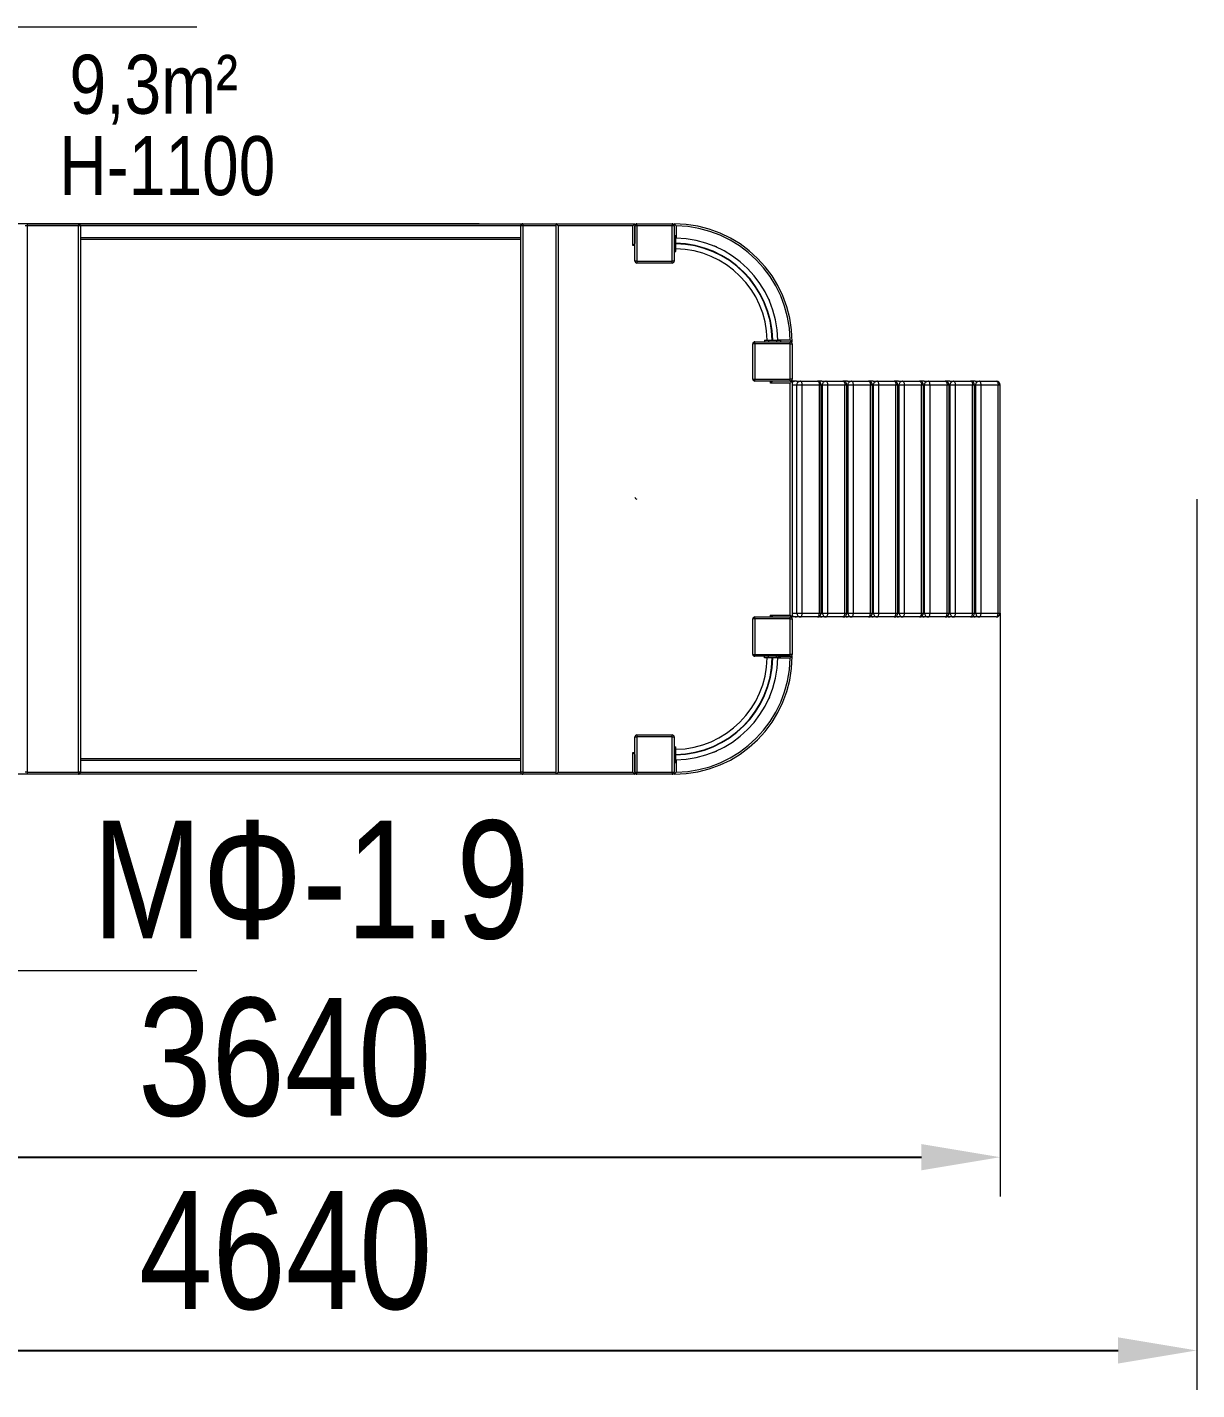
# Model space of a CAD drawing. Header units: millimetres. Extents: x -3473 to 2341, y -2170 to 1296.
# Drawn here: x -632 to 2341, y -2170 to 1296 of the extents above; entities that cross this region are included whole.
import ezdxf

# ---------------------------------------------------------------- set-up
doc = ezdxf.new("R2010")
doc.units = ezdxf.units.MM
for name, color, linetype in [('DIKOM_АРТИКУЛ', 7, 'Continuous'), ('DIKOM_ОБЪЕКТ', 7, 'Continuous'), ('DIKOM_РАЗМЕР_ЗОНА', 7, 'Continuous'), ('DIKOM_РАЗМЕР_ОБЪЕКТА', 7, 'Continuous')]:
    doc.layers.add(name, color=color, linetype=linetype)
doc.styles.add('style1', font='arialbd.ttf', dxfattribs={"width": 0.8})
doc.dimstyles.new('1-50', dxfattribs={"dimtxt": 300, "dimasz": 200, "dimexe": 100, "dimexo": 0, "dimgap": 100, "dimtad": 1, "dimtxsty": 'style1', "dimcen": 200, "dimclrd": 7, "dimclre": 7, "dimclrt": 7, "dimadec": 1, "dimazin": 2, "dimtfac": 1, "dimtmove": 0, "dimatfit": 2, "dimfxl": 0, "dimlwd": 25, "dimlwe": 18, "dimarcsym": 0})

# ---------------------------------------------------------------- blocks, each defined once
blk = doc.blocks.new('*D9')
at = {"layer": 'DIKOM_РАЗМЕР_ОБЪЕКТА', "color": 7, "linetype": 'Continuous', "lineweight": 18, "transparency": 16777216}
for p, q in [((516.6, 795.7), (-2616.9, 795.7)), ((516.6, -604.3), (-2616.9, -604.3))]:
    blk.add_line(p, q, dxfattribs=at)
at = {"layer": 'DIKOM_РАЗМЕР_ОБЪЕКТА', "color": 7, "linetype": 'Continuous', "lineweight": 25, "transparency": 16777216}
blk.add_line((-2516.9, 595.7), (-2516.9, -404.3), dxfattribs=at)
at = {"layer": 'DIKOM_РАЗМЕР_ОБЪЕКТА', "color": 7, "linetype": 'Continuous', "lineweight": 15, "transparency": 16777216}
for points in [[(-2550.2, 595.7), (-2483.6, 595.7), (-2516.9, 795.7)], [(-2550.2, -404.3), (-2483.6, -404.3), (-2516.9, -604.3)]]:
    blk.add_solid(points, dxfattribs=at)
at = {"layer": 'DIKOM_РАЗМЕР_ОБЪЕКТА', "color": 7, "linetype": 'Continuous', "lineweight": 40, "transparency": 16777216, "insert": (-2770.1, 95.7), "char_height": 300, "attachment_point": 5, "rotation": 90, "style": 'style1'}
blk.add_mtext('{\\fArial|b0|i0|c204|p34;1400}', dxfattribs=at)
blk = doc.blocks.new('*D10')
at = {"layer": 'DIKOM_РАЗМЕР_ОБЪЕКТА', "color": 7, "linetype": 'Continuous', "lineweight": 18, "transparency": 16777216}
for p, q in [((-1796.7, 95.7), (-1796.7, -1678.3)), ((1841.5, -194.3), (1841.5, -1678.3))]:
    blk.add_line(p, q, dxfattribs=at)
at = {"layer": 'DIKOM_РАЗМЕР_ОБЪЕКТА', "color": 7, "linetype": 'Continuous', "lineweight": 25, "transparency": 16777216}
blk.add_line((-1596.7, -1578.3), (1641.5, -1578.3), dxfattribs=at)
at = {"layer": 'DIKOM_РАЗМЕР_ОБЪЕКТА', "color": 7, "linetype": 'Continuous', "lineweight": 15, "transparency": 16777216}
for points in [[(-1596.7, -1545), (-1596.7, -1611.7), (-1796.7, -1578.3)], [(1641.5, -1545), (1641.5, -1611.7), (1841.5, -1578.3)]]:
    blk.add_solid(points, dxfattribs=at)
at = {"layer": 'DIKOM_РАЗМЕР_ОБЪЕКТА', "color": 7, "linetype": 'Continuous', "lineweight": 40, "transparency": 16777216, "insert": (22.4, -1325.1), "char_height": 300, "attachment_point": 5, "style": 'style1'}
blk.add_mtext('{\\fArial|b0|i0|c204|p34;3640}', dxfattribs=at)
blk = doc.blocks.new('*D11')
at = {"layer": 'DIKOM_РАЗМЕР_ЗОНА', "color": 7, "lineweight": 18, "transparency": 16777216}
for p, q in [((-201.4, 1295.7), (-3123.2, 1295.7)), ((-201.4, -1104.3), (-3123.2, -1104.3))]:
    blk.add_line(p, q, dxfattribs=at)
at = {"layer": 'DIKOM_РАЗМЕР_ЗОНА', "color": 7, "lineweight": 25, "transparency": 16777216}
blk.add_line((-3023.2, 1095.7), (-3023.2, -904.3), dxfattribs=at)
at = {"layer": 'DIKOM_РАЗМЕР_ЗОНА', "color": 7, "lineweight": 15, "transparency": 16777216}
for points in [[(-3056.6, 1095.7), (-2989.9, 1095.7), (-3023.2, 1295.7)], [(-3056.6, -904.3), (-2989.9, -904.3), (-3023.2, -1104.3)]]:
    blk.add_solid(points, dxfattribs=at)
at = {"layer": 'DIKOM_РАЗМЕР_ЗОНА', "color": 7, "transparency": 16777216, "insert": (-3276.4, 95.7), "char_height": 300, "attachment_point": 5, "rotation": 90, "style": 'style1'}
blk.add_mtext('{\\fArial|b0|i0|c204|p34;2400}', dxfattribs=at)
blk = doc.blocks.new('*D12')
at = {"layer": 'DIKOM_РАЗМЕР_ЗОНА', "color": 7, "lineweight": 18, "transparency": 16777216}
for p, q in [((-2291.6, 95.7), (-2291.6, -2169.8)), ((2341.5, 95.7), (2341.5, -2169.8))]:
    blk.add_line(p, q, dxfattribs=at)
at = {"layer": 'DIKOM_РАЗМЕР_ЗОНА', "color": 7, "lineweight": 25, "transparency": 16777216}
blk.add_line((-2091.6, -2069.8), (2141.5, -2069.8), dxfattribs=at)
at = {"layer": 'DIKOM_РАЗМЕР_ЗОНА', "color": 7, "lineweight": 15, "transparency": 16777216}
for points in [[(-2091.6, -2036.5), (-2091.6, -2103.1), (-2291.6, -2069.8)], [(2141.5, -2036.5), (2141.5, -2103.1), (2341.5, -2069.8)]]:
    blk.add_solid(points, dxfattribs=at)
at = {"layer": 'DIKOM_РАЗМЕР_ЗОНА', "color": 7, "transparency": 16777216, "insert": (24.9, -1816.6), "char_height": 300, "attachment_point": 5, "style": 'style1'}
blk.add_mtext('{\\fArial|b0|i0|c204|p34;4640}', dxfattribs=at)

msp = doc.modelspace()

# ---------------------------------------------------------------- linework, layer by layer
at = {"layer": 'DIKOM_ОБЪЕКТ', "color": 7, "linetype": 'Continuous', "lineweight": 15}
for p, q in [((-632.338, 790.671), (-637.338, 790.671)), ((-632.338, 795.671), (-502.338, 795.671)), ((-632.338, 795.671), (-632.338, 790.671)), ((-502.338, 790.671), (-632.338, 790.671)), ((-632.338, 790.671), (-632.338, -599.329)), ((-502.338, 795.671), (-502.338, 790.671)), ((-502.338, 795.671), (627.662, 795.671)), ((-502.338, -599.329), (-502.338, 790.671)), ((-497.338, 790.671), (-502.338, 790.671)), ((-497.338, 790.671), (-497.338, -599.329)), ((622.662, 790.671), (-497.338, 790.671)), ((622.662, -599.329), (622.662, 790.671)), ((627.662, 790.671), (622.662, 790.671)), ((627.662, 795.671), (712.662, 795.671)), ((627.662, 795.671), (627.662, 790.671)), ((627.662, 790.671), (627.662, -599.329)), ((712.662, 790.671), (627.662, 790.671)), ((712.662, -604.329), (712.662, 795.671)), ((712.662, 795.671), (912.662, 795.671)), ((717.662, 790.671), (717.662, -599.329)), ((907.662, 790.671), (717.662, 790.671)), ((907.662, 740.671), (907.662, 790.671)), ((912.662, 795.671), (912.662, 745.671)), ((917.663, 790.671), (912.663, 790.671)), ((912.663, 700.671), (912.663, 790.671)), ((917.663, 790.671), (917.663, 795.671)), ((917.663, 795.671), (1007.663, 795.671)), ((1007.663, 790.671), (917.663, 790.671)), ((917.663, 790.671), (917.663, 700.671)), ((1007.663, 795.671), (1007.663, 790.671)), ((1007.663, 700.671), (1007.663, 790.671)), ((1012.663, 790.671), (1007.663, 790.671)), ((1012.663, 790.671), (1012.663, 795.671)), ((1012.663, 790.671), (1012.663, 700.671)), ((1012.663, 765.671), (1016.663, 765.671)), ((1016.663, 755.671), (1016.663, 765.671)), ((1017.663, 790.628), (1017.663, 759.123)), ((-497.338, 760.671), (622.662, 760.671)), ((622.662, 755.671), (-497.338, 755.671)), ((912.663, 740.671), (907.662, 740.671)), ((912.662, 745.671), (912.663, 745.671)), ((1012.663, 755.671), (1016.663, 755.671)), ((1012.663, 735.671), (1016.663, 735.671)), ((1016.663, 735.671), (1016.663, 755.671)), ((1016.663, 725.671), (1016.663, 735.671)), ((917.663, 700.671), (912.663, 700.671)), ((917.663, 700.671), (1007.663, 700.671)), ((917.663, 700.671), (917.663, 695.671)), ((1007.663, 695.671), (917.663, 695.671)), ((1012.663, 700.671), (1007.663, 700.671)), ((1007.663, 695.671), (1007.663, 700.671)), ((1012.663, 725.671), (1016.663, 725.671)), ((1212.662, 400.671), (1212.662, 490.671)), ((1217.662, 490.671), (1212.662, 490.671)), ((1217.662, 490.671), (1217.662, 495.671)), ((1217.662, 495.671), (1307.662, 495.671)), ((1307.662, 490.671), (1217.662, 490.671)), ((1217.662, 490.671), (1217.662, 400.671)), ((1242.663, 499.671), (1242.663, 495.671)), ((1242.663, 499.671), (1252.663, 499.671)), ((1252.663, 499.671), (1252.663, 495.671)), ((1252.663, 499.671), (1272.663, 499.671)), ((1272.663, 499.671), (1272.663, 495.671)), ((1272.663, 499.671), (1282.663, 499.671)), ((1276.115, 500.671), (1307.62, 500.671)), ((1282.663, 499.671), (1282.663, 495.671)), ((1312.663, 495.671), (1307.662, 495.671)), ((1307.662, 490.671), (1307.662, 495.671)), ((1307.662, 490.671), (1312.662, 490.671)), ((1307.662, 400.671), (1307.662, 490.671)), ((1312.662, 490.671), (1312.662, 400.671)), ((1212.662, 400.671), (1217.662, 400.671)), ((1217.662, 400.671), (1307.662, 400.671)), ((1217.662, 395.671), (1217.662, 400.671)), ((1307.662, 395.671), (1217.662, 395.671)), ((1257.662, 390.671), (1257.662, 395.671)), ((1307.663, 390.671), (1257.662, 390.671)), ((1312.662, 400.671), (1307.662, 400.671)), ((1307.662, 395.671), (1307.662, 400.671)), ((1307.662, 395.671), (1312.663, 395.671)), ((1307.663, -199.329), (1307.663, 390.671)), ((1312.663, 395.671), (1312.663, -204.329)), ((1323.488, 395.671), (1312.663, 395.671)), ((1324.828, 385.671), (1312.663, 385.671)), ((1323.488, 395.671), (1333.488, 395.671)), ((1338.488, 385.671), (1324.828, 385.671)), ((1324.828, -194.329), (1324.828, 385.671)), ((1333.488, 395.671), (1376.789, 395.671)), ((1338.488, -194.329), (1338.488, 385.671)), ((1381.789, 385.671), (1338.488, 385.671)), ((1388.44, 395.671), (1376.789, 395.671)), ((1381.789, -194.329), (1381.789, 385.671)), ((1386.789, 385.671), (1381.789, 385.671)), ((1386.789, -194.329), (1386.789, 385.671)), ((1389.78, 385.671), (1386.789, 385.671)), ((1388.44, 395.671), (1398.44, 395.671)), ((1403.44, 385.671), (1389.78, 385.671)), ((1389.78, -194.329), (1389.78, 385.671)), ((1398.44, 395.671), (1441.741, 395.671)), ((1403.44, -194.329), (1403.44, 385.671)), ((1446.741, 385.671), (1403.44, 385.671)), ((1453.392, 395.671), (1441.741, 395.671)), ((1446.741, -194.329), (1446.741, 385.671)), ((1451.741, 385.671), (1446.741, 385.671)), ((1451.741, -194.329), (1451.741, 385.671)), ((1454.732, 385.671), (1451.741, 385.671)), ((1453.392, 395.671), (1463.392, 395.671)), ((1468.392, 385.671), (1454.732, 385.671)), ((1454.732, -194.329), (1454.732, 385.671)), ((1463.392, 395.671), (1506.693, 395.671)), ((1468.392, -194.329), (1468.392, 385.671)), ((1511.693, 385.671), (1468.392, 385.671)), ((1518.344, 395.671), (1506.693, 395.671)), ((1511.693, -194.329), (1511.693, 385.671)), ((1516.693, 385.671), (1511.693, 385.671)), ((1516.693, -194.329), (1516.693, 385.671)), ((1519.683, 385.671), (1516.693, 385.671)), ((1518.344, 395.671), (1528.343, 395.671)), ((1533.344, 385.671), (1519.683, 385.671)), ((1519.683, -194.329), (1519.683, 385.671)), ((1528.343, 395.671), (1571.645, 395.671)), ((1533.344, -194.329), (1533.344, 385.671)), ((1576.645, 385.671), (1533.344, 385.671)), ((1583.295, 395.671), (1571.645, 395.671)), ((1576.645, -194.329), (1576.645, 385.671)), ((1581.645, 385.671), (1576.645, 385.671)), ((1581.645, -194.329), (1581.645, 385.671)), ((1584.635, 385.671), (1581.645, 385.671)), ((1583.295, 395.671), (1593.295, 395.671)), ((1598.296, 385.671), (1584.635, 385.671)), ((1584.635, -194.329), (1584.635, 385.671)), ((1593.295, 395.671), (1636.597, 395.671)), ((1598.296, -194.329), (1598.296, 385.671)), ((1641.597, 385.671), (1598.296, 385.671)), ((1648.247, 395.671), (1636.597, 395.671)), ((1641.597, -194.329), (1641.597, 385.671)), ((1646.597, 385.671), (1641.597, 385.671)), ((1646.597, -194.329), (1646.597, 385.671)), ((1649.587, 385.671), (1646.597, 385.671)), ((1648.247, 395.671), (1658.247, 395.671)), ((1663.247, 385.671), (1649.587, 385.671)), ((1649.587, -194.329), (1649.587, 385.671)), ((1658.247, 395.671), (1701.548, 395.671)), ((1663.247, -194.329), (1663.247, 385.671)), ((1706.549, 385.671), (1663.247, 385.671)), ((1713.199, 395.671), (1701.548, 395.671)), ((1706.549, -194.329), (1706.549, 385.671)), ((1711.548, 385.671), (1706.549, 385.671)), ((1711.548, -194.329), (1711.548, 385.671)), ((1714.539, 385.671), (1711.548, 385.671)), ((1713.199, 395.671), (1723.199, 395.671)), ((1728.199, 385.671), (1714.539, 385.671)), ((1714.539, -194.329), (1714.539, 385.671)), ((1723.199, 395.671), (1766.5, 395.671)), ((1728.199, -194.329), (1728.199, 385.671)), ((1771.5, 385.671), (1728.199, 385.671)), ((1778.151, 395.671), (1766.5, 395.671)), ((1771.5, -194.329), (1771.5, 385.671)), ((1776.5, 385.671), (1771.5, 385.671)), ((1776.5, -194.329), (1776.5, 385.671)), ((1779.491, 385.671), (1776.5, 385.671)), ((1778.151, 395.671), (1788.151, 395.671)), ((1793.151, 385.671), (1779.491, 385.671)), ((1779.491, -194.329), (1779.491, 385.671)), ((1788.151, 395.671), (1831.452, 395.671)), ((1793.151, -194.329), (1793.151, 385.671)), ((1836.452, 385.671), (1793.151, 385.671)), ((1836.452, -194.329), (1836.452, 385.671)), ((1841.452, 385.671), (1836.452, 385.671)), ((1841.452, -194.329), (1841.452, 385.671)), ((1217.662, -209.329), (1217.662, -204.329)), ((1217.662, -204.329), (1307.662, -204.329)), ((1257.662, -199.329), (1307.663, -199.329)), ((1262.662, -204.329), (1257.662, -199.329)), ((1257.662, -204.329), (1257.662, -199.329)), ((1312.663, -204.329), (1307.662, -204.329)), ((1307.662, -209.329), (1307.662, -204.329)), ((1312.663, -194.329), (1324.828, -194.329)), ((1323.488, -204.329), (1312.663, -204.329)), ((1333.488, -204.329), (1323.488, -204.329)), ((1324.828, -194.329), (1338.488, -194.329)), ((1376.789, -204.329), (1333.488, -204.329)), ((1338.488, -194.329), (1381.789, -194.329)), ((1388.44, -204.329), (1376.789, -204.329)), ((1381.789, -194.329), (1386.789, -194.329)), ((1386.789, -194.329), (1389.78, -194.329)), ((1398.44, -204.329), (1388.44, -204.329)), ((1389.78, -194.329), (1403.44, -194.329)), ((1441.741, -204.329), (1398.44, -204.329)), ((1403.44, -194.329), (1446.741, -194.329)), ((1453.392, -204.329), (1441.741, -204.329)), ((1446.741, -194.329), (1451.741, -194.329)), ((1451.741, -194.329), (1454.732, -194.329)), ((1463.392, -204.329), (1453.392, -204.329)), ((1454.732, -194.329), (1468.392, -194.329)), ((1506.693, -204.329), (1463.392, -204.329)), ((1468.392, -194.329), (1511.693, -194.329)), ((1518.344, -204.329), (1506.693, -204.329)), ((1511.693, -194.329), (1516.693, -194.329)), ((1516.693, -194.329), (1519.683, -194.329)), ((1528.343, -204.329), (1518.344, -204.329)), ((1519.683, -194.329), (1533.344, -194.329)), ((1571.645, -204.329), (1528.343, -204.329)), ((1533.344, -194.329), (1576.645, -194.329)), ((1583.295, -204.329), (1571.645, -204.329)), ((1576.645, -194.329), (1581.645, -194.329)), ((1581.645, -194.329), (1584.635, -194.329)), ((1593.295, -204.329), (1583.295, -204.329)), ((1584.635, -194.329), (1598.296, -194.329)), ((1636.597, -204.329), (1593.295, -204.329)), ((1598.296, -194.329), (1641.597, -194.329)), ((1648.247, -204.329), (1636.597, -204.329)), ((1641.597, -194.329), (1646.597, -194.329)), ((1646.597, -194.329), (1649.587, -194.329)), ((1658.247, -204.329), (1648.247, -204.329)), ((1649.587, -194.329), (1663.247, -194.329)), ((1701.548, -204.329), (1658.247, -204.329)), ((1663.247, -194.329), (1706.549, -194.329)), ((1713.199, -204.329), (1701.548, -204.329)), ((1706.549, -194.329), (1711.548, -194.329)), ((1711.548, -194.329), (1714.539, -194.329)), ((1723.199, -204.329), (1713.199, -204.329)), ((1714.539, -194.329), (1728.199, -194.329)), ((1766.5, -204.329), (1723.199, -204.329)), ((1728.199, -194.329), (1771.5, -194.329)), ((1778.151, -204.329), (1766.5, -204.329)), ((1771.5, -194.329), (1776.5, -194.329)), ((1776.5, -194.329), (1779.491, -194.329)), ((1788.151, -204.329), (1778.151, -204.329)), ((1779.491, -194.329), (1793.151, -194.329)), ((1831.452, -204.329), (1788.151, -204.329)), ((1793.151, -194.329), (1836.452, -194.329)), ((1836.452, -194.329), (1841.452, -194.329)), ((1212.662, -299.329), (1212.662, -209.329)), ((1217.662, -209.329), (1212.662, -209.329)), ((1307.662, -209.329), (1217.662, -209.329)), ((1217.662, -209.329), (1217.662, -299.329)), ((1307.662, -299.329), (1307.662, -209.329)), ((1307.662, -209.329), (1312.662, -209.329)), ((1312.662, -209.329), (1312.662, -299.329)), ((1212.662, -299.329), (1217.662, -299.329)), ((1217.662, -299.329), (1307.662, -299.329)), ((1217.662, -304.329), (1217.662, -299.329)), ((1307.662, -304.329), (1217.662, -304.329)), ((1242.663, -308.329), (1242.663, -304.329)), ((1252.663, -308.329), (1242.663, -308.329)), ((1252.663, -308.329), (1252.663, -304.329)), ((1272.663, -308.329), (1252.663, -308.329)), ((1272.663, -308.329), (1272.663, -304.329)), ((1282.663, -308.329), (1272.663, -308.329)), ((1307.62, -309.329), (1276.115, -309.329)), ((1276.163, -304.329), (1312.663, -304.329)), ((1282.663, -308.329), (1282.663, -304.329)), ((1312.662, -299.329), (1307.662, -299.329)), ((1307.662, -304.329), (1307.662, -299.329)), ((912.663, -509.329), (917.663, -509.329)), ((912.663, -599.329), (912.663, -509.329)), ((917.663, -504.329), (917.663, -509.329)), ((917.663, -504.329), (1007.663, -504.329)), ((917.663, -509.329), (917.663, -599.329)), ((1007.663, -509.329), (917.663, -509.329)), ((1007.663, -509.329), (1007.663, -504.329)), ((1007.663, -509.329), (1012.663, -509.329)), ((1007.663, -599.329), (1007.663, -509.329)), ((1012.663, -509.329), (1012.663, -599.329)), ((907.663, -599.329), (907.662, -549.329)), ((907.662, -549.329), (912.663, -549.329)), ((912.662, -554.329), (912.663, -604.329)), ((912.663, -554.329), (912.662, -554.329)), ((1012.663, -534.329), (1016.663, -534.329)), ((1012.663, -544.329), (1016.663, -544.329)), ((1016.663, -544.329), (1016.663, -534.329)), ((1016.663, -564.329), (1016.663, -544.329)), ((-497.338, -564.329), (622.662, -564.329)), ((622.662, -569.329), (-497.338, -569.329)), ((1012.663, -564.329), (1016.663, -564.329)), ((1012.663, -574.329), (1016.663, -574.329)), ((1016.663, -574.329), (1016.663, -564.329)), ((1017.663, -567.782), (1017.663, -599.287)), ((-632.338, -599.329), (-637.338, -599.329)), ((-632.338, -599.329), (-502.338, -599.329)), ((-632.338, -599.329), (-632.338, -604.329)), ((-502.338, -604.329), (-632.338, -604.329)), ((-497.338, -599.329), (-502.338, -599.329)), ((-502.338, -599.329), (-502.338, -604.329)), ((627.662, -604.329), (-502.338, -604.329)), ((-497.338, -599.329), (622.662, -599.329)), ((627.662, -599.329), (622.662, -599.329)), ((627.662, -599.329), (627.662, -604.329)), ((627.662, -599.329), (712.662, -599.329)), ((712.662, -604.329), (627.662, -604.329)), ((717.662, -599.329), (712.662, -604.329)), ((912.663, -604.329), (712.662, -604.329)), ((717.662, -599.329), (907.663, -599.329)), ((912.663, -599.329), (917.663, -599.329)), ((917.663, -599.329), (1007.663, -599.329)), ((917.663, -604.329), (917.663, -599.329)), ((1007.663, -604.329), (917.663, -604.329)), ((1007.663, -599.329), (1012.663, -599.329)), ((1007.663, -599.329), (1007.663, -604.329)), ((1012.663, -604.329), (1012.663, -599.329))]:
    msp.add_line(p, q, dxfattribs=at)
at = {"layer": 'DIKOM_ОБЪЕКТ', "color": 7, "linetype": 'Continuous', "lineweight": 15, "flags": 128}
for points in [[(717.662, 790.671), (716.687, 791.646), (715.749, 792.584), (714.884, 793.448), (714.127, 794.206), (713.505, 794.828), (713.043, 795.29), (712.758, 795.575), (712.662, 795.671)], [(907.662, 790.671), (908.638, 791.646), (909.576, 792.584), (910.44, 793.448), (911.198, 794.206), (911.82, 794.828), (912.282, 795.29), (912.566, 795.575), (912.662, 795.671)], [(907.662, 740.671), (908.638, 741.646), (909.576, 742.584), (910.44, 743.449), (911.198, 744.206), (911.82, 744.828), (912.282, 745.29), (912.566, 745.575), (912.662, 745.671)], [(1262.662, 395.671), (1262.566, 395.575), (1262.282, 395.29), (1261.82, 394.828), (1261.198, 394.206), (1260.44, 393.449), (1259.576, 392.584), (1258.638, 391.646), (1257.662, 390.671)], [(1312.663, 395.671), (1312.567, 395.575), (1312.282, 395.29), (1311.82, 394.828), (1311.198, 394.206), (1310.441, 393.449), (1309.576, 392.584), (1308.638, 391.646), (1307.663, 390.671)], [(1324.828, 385.671), (1324.994, 387.622), (1325.487, 389.498), (1326.287, 391.226), (1327.364, 392.742), (1328.677, 393.985), (1330.174, 394.909), (1331.798, 395.479), (1333.488, 395.671)], [(1338.488, 385.671), (1338.392, 387.622), (1338.107, 389.498), (1337.645, 391.226), (1337.024, 392.742), (1336.266, 393.985), (1335.401, 394.909), (1334.463, 395.479), (1333.488, 395.671)], [(1376.789, 395.671), (1377.765, 395.479), (1378.703, 394.909), (1379.567, 393.985), (1380.325, 392.742), (1380.946, 391.226), (1381.409, 389.498), (1381.693, 387.622), (1381.789, 385.671)], [(1389.78, 385.671), (1389.946, 387.622), (1390.439, 389.498), (1391.239, 391.226), (1392.316, 392.742), (1393.628, 393.985), (1395.126, 394.909), (1396.75, 395.479), (1398.44, 395.671)], [(1403.44, 385.671), (1403.344, 387.622), (1403.059, 389.498), (1402.597, 391.226), (1401.975, 392.742), (1401.218, 393.985), (1400.353, 394.909), (1399.415, 395.479), (1398.44, 395.671)], [(1441.741, 395.671), (1442.716, 395.479), (1443.655, 394.909), (1444.519, 393.985), (1445.277, 392.742), (1445.898, 391.226), (1446.36, 389.498), (1446.645, 387.622), (1446.741, 385.671)], [(1454.732, 385.671), (1454.898, 387.622), (1455.391, 389.498), (1456.191, 391.226), (1457.268, 392.742), (1458.58, 393.985), (1460.078, 394.909), (1461.702, 395.479), (1463.392, 395.671)], [(1468.392, 385.671), (1468.296, 387.622), (1468.011, 389.498), (1467.549, 391.226), (1466.927, 392.742), (1466.169, 393.985), (1465.305, 394.909), (1464.367, 395.479), (1463.392, 395.671)], [(1506.693, 395.671), (1507.668, 395.479), (1508.606, 394.909), (1509.471, 393.985), (1510.228, 392.742), (1510.85, 391.226), (1511.312, 389.498), (1511.597, 387.622), (1511.693, 385.671)], [(1519.683, 385.671), (1519.85, 387.622), (1520.342, 389.498), (1521.143, 391.226), (1522.22, 392.742), (1523.532, 393.985), (1525.029, 394.909), (1526.654, 395.479), (1528.343, 395.671)], [(1533.344, 385.671), (1533.248, 387.622), (1532.963, 389.498), (1532.501, 391.226), (1531.879, 392.742), (1531.121, 393.985), (1530.257, 394.909), (1529.319, 395.479), (1528.343, 395.671)], [(1571.645, 395.671), (1572.62, 395.479), (1573.558, 394.909), (1574.423, 393.985), (1575.18, 392.742), (1575.802, 391.226), (1576.264, 389.498), (1576.549, 387.622), (1576.645, 385.671)], [(1584.635, 385.671), (1584.801, 387.622), (1585.294, 389.498), (1586.095, 391.226), (1587.172, 392.742), (1588.484, 393.985), (1589.981, 394.909), (1591.606, 395.479), (1593.295, 395.671)], [(1598.296, 385.671), (1598.199, 387.622), (1597.915, 389.498), (1597.453, 391.226), (1596.831, 392.742), (1596.073, 393.985), (1595.209, 394.909), (1594.271, 395.479), (1593.295, 395.671)], [(1636.597, 395.671), (1637.572, 395.479), (1638.51, 394.909), (1639.375, 393.985), (1640.132, 392.742), (1640.754, 391.226), (1641.216, 389.498), (1641.501, 387.622), (1641.597, 385.671)], [(1649.587, 385.671), (1649.753, 387.622), (1650.246, 389.498), (1651.047, 391.226), (1652.124, 392.742), (1653.436, 393.985), (1654.933, 394.909), (1656.558, 395.479), (1658.247, 395.671)], [(1663.247, 385.671), (1663.151, 387.622), (1662.867, 389.498), (1662.405, 391.226), (1661.783, 392.742), (1661.025, 393.985), (1660.161, 394.909), (1659.223, 395.479), (1658.247, 395.671)], [(1701.548, 395.671), (1702.524, 395.479), (1703.462, 394.909), (1704.326, 393.985), (1705.084, 392.742), (1705.706, 391.226), (1706.168, 389.498), (1706.452, 387.622), (1706.549, 385.671)], [(1714.539, 385.671), (1714.705, 387.622), (1715.198, 389.498), (1715.998, 391.226), (1717.075, 392.742), (1718.388, 393.985), (1719.885, 394.909), (1721.51, 395.479), (1723.199, 395.671)], [(1728.199, 385.671), (1728.103, 387.622), (1727.819, 389.498), (1727.356, 391.226), (1726.735, 392.742), (1725.977, 393.985), (1725.112, 394.909), (1724.175, 395.479), (1723.199, 395.671)], [(1766.5, 395.671), (1767.476, 395.479), (1768.414, 394.909), (1769.278, 393.985), (1770.036, 392.742), (1770.658, 391.226), (1771.12, 389.498), (1771.404, 387.622), (1771.5, 385.671)], [(1779.491, 385.671), (1779.657, 387.622), (1780.15, 389.498), (1780.95, 391.226), (1782.027, 392.742), (1783.34, 393.985), (1784.837, 394.909), (1786.461, 395.479), (1788.151, 395.671)], [(1793.151, 385.671), (1793.055, 387.622), (1792.77, 389.498), (1792.308, 391.226), (1791.687, 392.742), (1790.929, 393.985), (1790.064, 394.909), (1789.126, 395.479), (1788.151, 395.671)], [(1831.452, 395.671), (1832.428, 395.479), (1833.365, 394.909), (1834.23, 393.985), (1834.988, 392.742), (1835.609, 391.226), (1836.072, 389.498), (1836.356, 387.622), (1836.452, 385.671)], [(1312.663, -204.329), (1312.587, -204.253), (1312.361, -204.028), (1311.993, -203.659), (1311.493, -203.16), (1310.877, -202.543), (1310.163, -201.829), (1309.373, -201.039), (1308.531, -200.198), (1307.663, -199.329)], [(1324.828, -194.329), (1324.994, -196.28), (1325.487, -198.156), (1326.287, -199.885), (1327.364, -201.4), (1328.677, -202.644), (1330.174, -203.568), (1331.798, -204.137), (1333.488, -204.329)], [(1333.488, -204.329), (1334.463, -204.137), (1335.401, -203.568), (1336.266, -202.644), (1337.024, -201.4), (1337.645, -199.885), (1338.107, -198.156), (1338.392, -196.28), (1338.488, -194.329)], [(1376.789, -204.329), (1377.765, -204.137), (1378.703, -203.568), (1379.567, -202.644), (1380.325, -201.4), (1380.946, -199.885), (1381.409, -198.156), (1381.693, -196.28), (1381.789, -194.329)], [(1389.78, -194.329), (1389.946, -196.28), (1390.439, -198.156), (1391.239, -199.885), (1392.316, -201.4), (1393.628, -202.644), (1395.126, -203.568), (1396.75, -204.137), (1398.44, -204.329)], [(1398.44, -204.329), (1399.415, -204.137), (1400.353, -203.568), (1401.218, -202.644), (1401.975, -201.4), (1402.597, -199.885), (1403.059, -198.156), (1403.344, -196.28), (1403.44, -194.329)], [(1441.741, -204.329), (1442.716, -204.137), (1443.655, -203.568), (1444.519, -202.644), (1445.277, -201.4), (1445.898, -199.885), (1446.36, -198.156), (1446.645, -196.28), (1446.741, -194.329)], [(1454.732, -194.329), (1454.898, -196.28), (1455.391, -198.156), (1456.191, -199.885), (1457.268, -201.4), (1458.58, -202.644), (1460.078, -203.568), (1461.702, -204.137), (1463.392, -204.329)], [(1463.392, -204.329), (1464.367, -204.137), (1465.305, -203.568), (1466.169, -202.644), (1466.927, -201.4), (1467.549, -199.885), (1468.011, -198.156), (1468.296, -196.28), (1468.392, -194.329)], [(1506.693, -204.329), (1507.668, -204.137), (1508.606, -203.568), (1509.471, -202.644), (1510.228, -201.4), (1510.85, -199.885), (1511.312, -198.156), (1511.597, -196.28), (1511.693, -194.329)], [(1519.683, -194.329), (1519.85, -196.28), (1520.342, -198.156), (1521.143, -199.885), (1522.22, -201.4), (1523.532, -202.644), (1525.029, -203.568), (1526.654, -204.137), (1528.343, -204.329)], [(1528.343, -204.329), (1529.319, -204.137), (1530.257, -203.568), (1531.121, -202.644), (1531.879, -201.4), (1532.501, -199.885), (1532.963, -198.156), (1533.248, -196.28), (1533.344, -194.329)], [(1571.645, -204.329), (1572.62, -204.137), (1573.558, -203.568), (1574.423, -202.644), (1575.18, -201.4), (1575.802, -199.885), (1576.264, -198.156), (1576.549, -196.28), (1576.645, -194.329)], [(1584.635, -194.329), (1584.801, -196.28), (1585.294, -198.156), (1586.095, -199.885), (1587.172, -201.4), (1588.484, -202.644), (1589.981, -203.568), (1591.606, -204.137), (1593.295, -204.329)], [(1593.295, -204.329), (1594.271, -204.137), (1595.209, -203.568), (1596.073, -202.644), (1596.831, -201.4), (1597.453, -199.885), (1597.915, -198.156), (1598.199, -196.28), (1598.296, -194.329)], [(1636.597, -204.329), (1637.572, -204.137), (1638.51, -203.568), (1639.375, -202.644), (1640.132, -201.4), (1640.754, -199.885), (1641.216, -198.156), (1641.501, -196.28), (1641.597, -194.329)], [(1649.587, -194.329), (1649.753, -196.28), (1650.246, -198.156), (1651.047, -199.885), (1652.124, -201.4), (1653.436, -202.644), (1654.933, -203.568), (1656.558, -204.137), (1658.247, -204.329)], [(1658.247, -204.329), (1659.223, -204.137), (1660.161, -203.568), (1661.025, -202.644), (1661.783, -201.4), (1662.405, -199.885), (1662.867, -198.156), (1663.151, -196.28), (1663.247, -194.329)], [(1701.548, -204.329), (1702.524, -204.137), (1703.462, -203.568), (1704.326, -202.644), (1705.084, -201.4), (1705.706, -199.885), (1706.168, -198.156), (1706.452, -196.28), (1706.549, -194.329)], [(1714.539, -194.329), (1714.705, -196.28), (1715.198, -198.156), (1715.998, -199.885), (1717.075, -201.4), (1718.388, -202.644), (1719.885, -203.568), (1721.51, -204.137), (1723.199, -204.329)], [(1723.199, -204.329), (1724.175, -204.137), (1725.112, -203.568), (1725.977, -202.644), (1726.735, -201.4), (1727.356, -199.885), (1727.819, -198.156), (1728.103, -196.28), (1728.199, -194.329)], [(1766.5, -204.329), (1767.476, -204.137), (1768.414, -203.568), (1769.278, -202.644), (1770.036, -201.4), (1770.658, -199.885), (1771.12, -198.156), (1771.404, -196.28), (1771.5, -194.329)], [(1779.491, -194.329), (1779.657, -196.28), (1780.15, -198.156), (1780.95, -199.885), (1782.027, -201.4), (1783.34, -202.644), (1784.837, -203.568), (1786.461, -204.137), (1788.151, -204.329)], [(1788.151, -204.329), (1789.126, -204.137), (1790.064, -203.568), (1790.929, -202.644), (1791.687, -201.4), (1792.308, -199.885), (1792.77, -198.156), (1793.055, -196.28), (1793.151, -194.329)], [(1831.452, -204.329), (1832.428, -204.137), (1833.365, -203.568), (1834.23, -202.644), (1834.988, -201.4), (1835.609, -199.885), (1836.072, -198.156), (1836.356, -196.28), (1836.452, -194.329)], [(907.662, -549.329), (908.531, -550.198), (909.372, -551.039), (910.162, -551.829), (910.876, -552.543), (911.493, -553.16), (911.992, -553.66), (912.361, -554.028), (912.586, -554.253), (912.662, -554.329)], [(907.663, -599.329), (908.531, -600.198), (909.373, -601.039), (910.163, -601.829), (910.877, -602.543), (911.493, -603.16), (911.993, -603.659), (912.361, -604.028), (912.587, -604.253), (912.663, -604.329)]]:
    msp.add_lwpolyline(points, dxfattribs=at)
at = {"layer": 'DIKOM_ОБЪЕКТ', "color": 7, "linetype": 'Continuous', "lineweight": 15}
for centre, radius, start, end in [((-502.338, 790.671), 5, 0, 90), ((627.662, 790.671), 5, 90, 180), ((917.663, 790.671), 5, 90, 180), ((1007.663, 790.671), 5, 0, 90), ((1012.663, 495.671), 300, 0, 90), ((1012.663, 495.671), 295, 0.971161, 89.028839), ((1012.663, 495.671), 263.5, 0.869799, 89.130201), ((1012.663, 495.671), 250.5, 0.914942, 89.085058), ((1012.663, 495.671), 249.5, 0.918609, 89.081391), ((1012.663, 495.671), 236.5, 0.969108, 89.030892), ((1112.663, 725.671), 13.5, 46.177635, 86.825234), ((917.663, 700.671), 5, 180, 270), ((1007.663, 700.671), 5, 270, 0), ((1242.663, 595.671), 13.5, 3.174766, 43.822365), ((1217.662, 490.671), 5, 90, 180), ((1307.662, 490.671), 5, 0, 90), ((1217.662, 400.671), 5, 180, 270), ((1217.662, 400.671), 5, 180, 270), ((1307.662, 400.671), 5, 270, 0), ((1376.789, 385.671), 10, 0, 90), ((1441.741, 385.671), 10, 0, 90), ((1506.693, 385.671), 10, 0, 90), ((1571.645, 385.671), 10, 0, 90), ((1636.597, 385.671), 10, 0, 90), ((1701.548, 385.671), 10, 0, 90), ((1766.5, 385.671), 10, 0, 90), ((1831.452, 385.671), 10, 0, 90), ((917.663, 100.671), 5, 180, 270), ((1217.662, -209.329), 5, 90, 180), ((1307.662, -209.329), 5, 0, 90), ((1376.789, -194.329), 10, 270, 0), ((1441.741, -194.329), 10, 270, 0), ((1506.693, -194.329), 10, 270, 0), ((1571.645, -194.329), 10, 270, 0), ((1636.597, -194.329), 10, 270, 0), ((1701.548, -194.329), 10, 270, 0), ((1766.5, -194.329), 10, 270, 0), ((1831.452, -194.329), 10, 270, 0), ((1012.663, -304.329), 300, 270, 0), ((1012.663, -304.329), 263.5, 270.869799, 359.130201), ((1012.663, -304.329), 236.5, 270.969108, 359.030892), ((1012.663, -304.329), 250.5, 270.914942, 359.085058), ((1012.663, -304.329), 249.5, 270.918609, 359.081391), ((1012.663, -304.329), 295, 270.971161, 359.028838), ((1217.662, -299.329), 5, 180, 270), ((1307.662, -299.329), 5, 270, 0), ((1242.663, -404.329), 13.5, 316.177635, 356.825234), ((917.663, -509.329), 5, 90, 180), ((1007.663, -509.329), 5, 0, 90), ((1112.663, -534.329), 13.5, 273.174766, 313.822365), ((-502.338, -599.329), 5, 270, 0), ((627.662, -599.329), 5, 180, 270), ((917.663, -599.329), 5, 180, 270), ((1007.663, -599.329), 5, 270, 0)]:
    msp.add_arc(centre, radius, start, end, dxfattribs=at)
for centre, start_param, end_param in [((1323.488, 385.671), 1.57079633, 2.48563811), ((1388.44, 385.671), 1.57079633, 2.08565513), ((1453.392, 385.671), 1.57079633, 2.08565513), ((1518.344, 385.671), 1.57079633, 2.08565513), ((1583.295, 385.671), 1.57079633, 2.08565513), ((1648.247, 385.671), 1.57079633, 2.08565513), ((1713.199, 385.671), 1.57079633, 2.08565513), ((1778.151, 385.671), 1.57079633, 2.08565513), ((1323.488, -194.329), 3.79754719, 4.71238898), ((1388.44, -194.329), 4.1975302, 4.71238898), ((1453.392, -194.329), 4.19753016, 4.71238898), ((1518.344, -194.329), 4.19753018, 4.71238898), ((1583.295, -194.329), 4.19753017, 4.71238898), ((1648.247, -194.329), 4.19753019, 4.71238898), ((1713.199, -194.329), 4.19753016, 4.71238898), ((1778.151, -194.329), 4.19753016, 4.71238898)]:
    msp.add_ellipse(centre, major_axis=(13.66, 0), ratio=0.73205054, start_param=start_param, end_param=end_param, dxfattribs=at)
for points, knots in [([(1012.663, 795.671), (1012.698, 795.635), (1012.769, 795.564), (1013.346, 794.987), (1014.39, 793.939), (1015.916, 792.404), (1017.09, 791.205), (1017.659, 790.632), (1017.663, 790.628)], [0, 0, 0, 0, 0.1394528, 0.27825669, 0.47377484, 0.7459063, 0.99851122, 1, 1, 1, 1]), ([(1312.663, 495.671), (1312.627, 495.706), (1312.556, 495.777), (1311.979, 496.354), (1310.931, 497.398), (1309.396, 498.924), (1308.198, 500.099), (1307.624, 500.667), (1307.62, 500.671)], [0, 0, 0, 0, 0.13945486, 0.27826221, 0.47377963, 0.7459074, 0.99852225, 1, 1, 1, 1]), ([(1307.62, -309.329), (1307.624, -309.326), (1308.198, -308.758), (1309.395, -307.582), (1310.931, -306.056), (1311.979, -305.013), (1312.556, -304.436), (1312.627, -304.365), (1312.663, -304.329)], [0, 0, 0, 0, 0.00147556, 0.25409512, 0.52622328, 0.72173768, 0.86054412, 1, 1, 1, 1]), ([(1017.663, -599.287), (1017.659, -599.29), (1017.088, -599.862), (1015.917, -601.064), (1014.39, -602.598), (1013.346, -603.646), (1012.769, -604.223), (1012.698, -604.294), (1012.663, -604.329)], [0, 0, 0, 0, 0.00148435, 0.25409298, 0.52622692, 0.72174619, 0.86054698, 1, 1, 1, 1])]:
    msp.add_open_spline(points, degree=3, knots=knots, dxfattribs=at)

# ---------------------------------------------------------------- texts
at = {"layer": 'DIKOM_АРТИКУЛ', "insert": (-466.621, -722.04), "char_height": 300, "attachment_point": 1, "style": 'style1'}
msp.add_mtext_dynamic_manual_height_columns('{\\fArial|b0|i0|c204|p34;MФ-1.9}', width=5885.53069, gutter_width=20, heights=[0], dxfattribs=at)
at = {"layer": 'DIKOM_РАЗМЕР_ОБЪЕКТА', "insert": (-524.881, 1225.63), "char_height": 150, "attachment_point": 1, "style": 'style1'}
msp.add_mtext_dynamic_manual_height_columns('{\\fArial|b0|i0|c204|p34;9,3m²}', width=5885.53069, gutter_width=20, heights=[0], dxfattribs=at)
at = {"layer": 'DIKOM_РАЗМЕР_ОБЪЕКТА', "insert": (-551.105, 1018.663), "char_height": 150, "width": 737.47511, "attachment_point": 1, "style": 'style1'}
msp.add_mtext('{\\fArial|b0|i0|c204|p34;H-1100}', dxfattribs=at)

# ---------------------------------------------------------------- dimensions: what is measured, and where the dimension line sits
at = {"layer": 'DIKOM_РАЗМЕР_ЗОНА', "color": 3}
dim = msp.add_linear_dim(base=(-3023.245, -1104.329), p1=(-201.401, 1295.671), p2=(-201.401, -1104.329), angle=90, text='{\\fArial|b0|i0|c204|p34;<>}', dimstyle='1-50', dxfattribs=at)
dim.commit()
dim.dimension.update_dxf_attribs({"geometry": '*D11', "text_midpoint": (-3023.245, 95.671), "dimtype": 160})
dim = msp.add_linear_dim(base=(2341.452, -2069.79), p1=(-2291.624, 95.671), p2=(2341.452, 95.671), text='{\\fArial|b0|i0|c204|p34;4640}', dimstyle='1-50', dxfattribs=at)
dim.commit()
dim.dimension.update_dxf_attribs({"geometry": '*D12', "text_midpoint": (24.914, -2069.79), "dimtype": 160})
at = {"layer": 'DIKOM_РАЗМЕР_ОБЪЕКТА', "color": 7, "linetype": 'Continuous', "lineweight": 40}
dim = msp.add_linear_dim(base=(-2516.901, -604.329), p1=(516.604, 795.671), p2=(516.604, -604.329), angle=90, text='{\\fArial|b0|i0|c204|p34;<>}', dimstyle='1-50', dxfattribs=at)
dim.commit()
dim.dimension.update_dxf_attribs({"geometry": '*D9', "text_midpoint": (-2516.901, 95.671), "dimtype": 160})
dim = msp.add_linear_dim(base=(1841.452, -1578.329), p1=(-1796.725, 95.671), p2=(1841.452, -194.329), text='{\\fArial|b0|i0|c204|p34;3640}', dimstyle='1-50', dxfattribs=at)
dim.commit()
dim.dimension.update_dxf_attribs({"geometry": '*D10', "text_midpoint": (22.363, -1578.329), "dimtype": 160})

doc.saveas('drawing.dxf')
